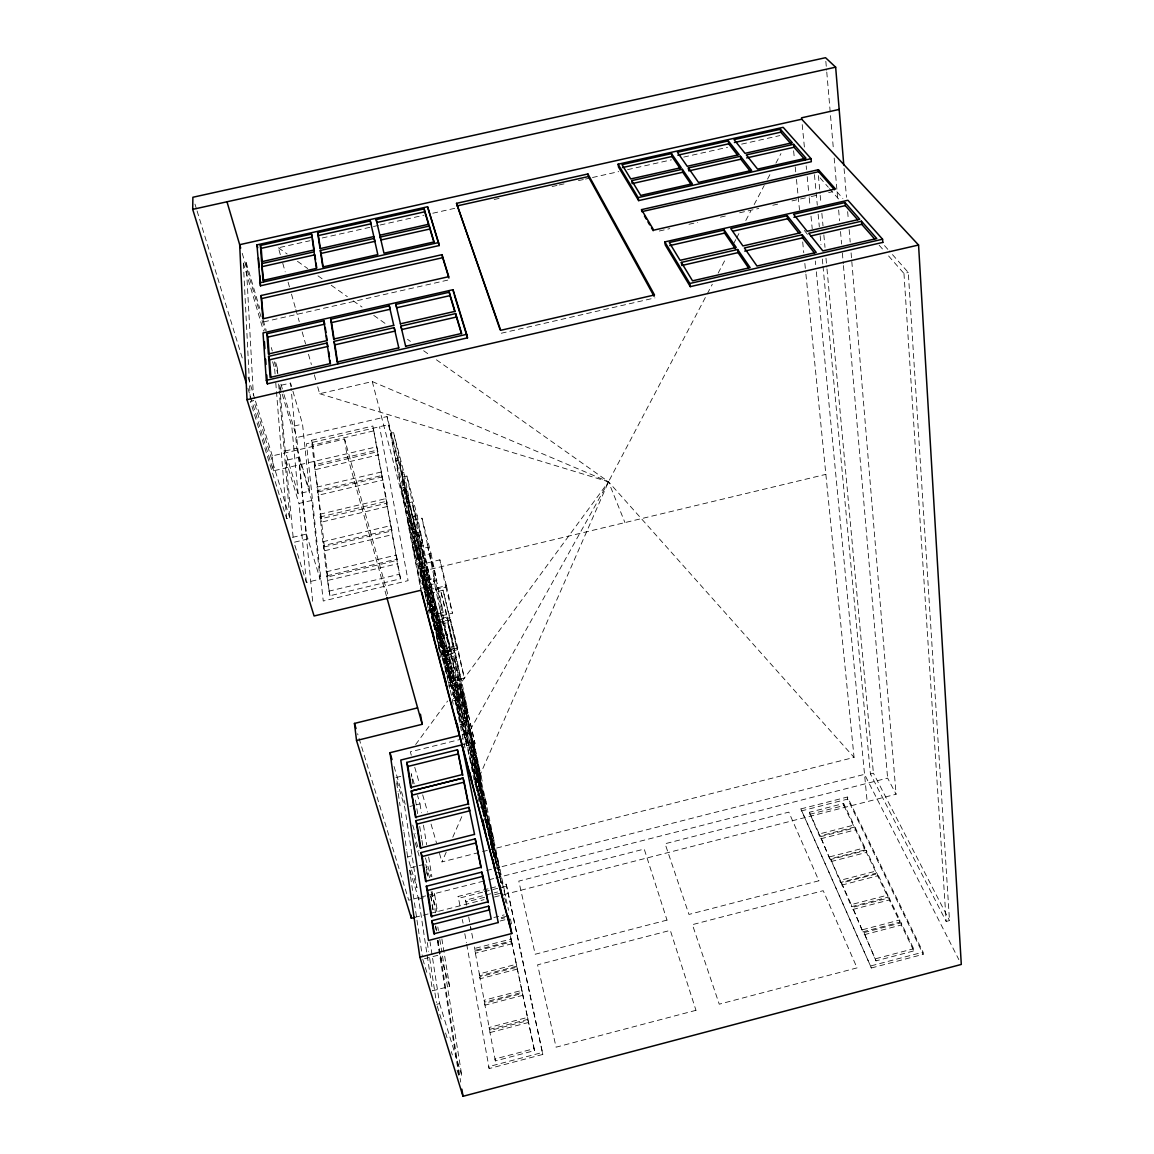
<?xml version="1.0" encoding="UTF-8"?>
<svg xmlns="http://www.w3.org/2000/svg" width="1154" height="1154" viewBox="0 0 1154 1154"><rect width="100%" height="100%" fill="white"/><g stroke="black" fill="none" stroke-linecap="round" stroke-linejoin="round"><path stroke-width="0.75" stroke-dasharray="5 3.75" d="M487.334 850.411L441.939 861.923L446.266 852.056M452.757 837.241L462.855 814.205M475.823 784.576L608.519 481.781L706.45 295.395M707.287 293.794L712.306 284.245M718.177 273.094L725.707 258.756M734.074 242.816L735.747 239.628M736.584 238.041L739.93 231.665M745.787 220.515L750.821 210.966M754.168 204.59L764.208 185.477M767.554 179.101L770.901 172.725M775.921 163.161L780.955 153.612M411.314 755.264L410.319 751.831L465.74 738.07L608.519 481.781L435.39 359.067M415.656 744.561L447.622 701.012M451.878 695.198L608.519 481.781L854.061 757.399L489.08 849.964M506.173 884.18L542.366 1052.491L488.632 1066.657L489.195 1068.561L542.87 1054.41L506.664 886.027L506.173 884.18L502.74 885.06M871.385 967.975L923.2 954.315L923.027 952.165L847.44 797.025L800.862 808.925L871.385 967.975L800.862 808.925M489.584 1029.397L528.013 1019.343L522.445 993.392L484.579 1003.259L489.584 1029.397L489.036 1027.507L527.493 1017.439L522.445 993.392M862.86 931.841L899.976 922.133L899.788 919.983L889.114 897.841L852.517 907.376L862.86 931.841L852.517 907.376M495.398 1060.915L489.613 1030.637L528.143 1020.54L534.576 1050.587L495.398 1060.915L494.85 1059.011L534.071 1048.683L528.143 1020.54M863.942 932.591L901.159 922.839L913.651 948.732L913.824 950.896L876.001 960.864L863.942 932.591L876.001 960.864M528.662 1022.444L490.161 1032.527L489.613 1030.637M864.173 934.726L901.346 924.989L913.824 950.896M823.004 266.185L870.419 773.945L946.179 921.44L949.497 920.575L908.285 272.488L889.258 250.966M875.785 958.714L913.651 948.732M871.169 965.826L923.027 952.165M436.702 1004.312L439.602 1003.562L430.038 941.779M516.934 967.182L521.81 990.406L484.016 1000.244L484.565 1002.134L522.315 992.296L516.934 967.182L479.718 976.832L484.565 1002.134M841.482 883.012L851.263 904.592L887.787 895.086L887.974 897.206L851.479 906.712L841.482 883.012L877.473 873.679L887.787 895.086M522.95 995.282L485.113 1005.148L484.579 1003.259M852.748 909.496L889.301 899.961L899.976 922.133M862.644 929.706L899.788 919.983M511.611 941.852L516.328 964.282L479.17 973.918L479.703 975.794L516.819 966.172L511.611 941.852L475.015 951.3L479.703 975.794M830.808 859.47L840.256 880.329L876.189 871.025L876.376 873.131L840.487 882.435L830.808 859.47L866.207 850.339L876.189 871.025M441.881 938.909L449.627 986.381L432.534 990.81L418.657 899.067L409.814 869.827M517.425 969.057L480.252 978.707L479.718 976.832M841.713 885.132L877.66 875.799L887.974 897.206M493.869 917.531L504.125 914.891M809.401 812.272L819.253 833.981L854.018 825.052L854.234 827.144L819.499 836.059L809.401 812.272L843.646 803.516L854.018 825.052M501.211 917.632L506.332 916.319M501.312 918.699L504.745 917.819M820.48 836.708L855.33 827.75L864.966 847.757L865.183 849.863L829.87 858.965L820.48 836.708L829.87 858.965M500.1 921.007L506.952 919.248M820.725 838.785L855.532 829.841L865.183 849.863M424.499 958.743L440.121 954.719L449.627 986.381M510.313 935.721L511.02 939.067L474.496 948.487L475.015 950.348L511.51 940.943L510.457 935.923M829.625 856.874L864.966 847.757M512.102 943.727L475.535 953.175L475.015 951.3M831.039 861.576L866.423 852.431L876.376 873.131M497.302 872.554L499.163 872.078L502.466 887.628M419.19 897.538L408.732 900.207L357.61 733.728M420.921 897.091L426.158 895.764M427.889 895.316L487.103 880.228M488.834 879.781L494.071 878.454M495.802 878.006L887.614 778.099L896.095 794.24L501.442 895.216M418.657 899.067L425.076 897.423M431.509 895.778L434.726 894.97L433.702 891.523M459.912 905.385L458.109 896.456L489.007 888.566M490.724 888.118L495.874 886.806M482.646 892.157L458.643 898.302L458.109 896.456M484.363 891.725L506.664 886.027M801.121 810.988L847.642 799.102L923.2 954.315M466.519 905.198L465.596 900.163L484.103 895.417M485.791 894.999L497.576 891.984M484.608 897.278L466.115 902.01L465.596 900.163M494.705 894.696L499.74 893.398M809.661 814.335L843.862 805.593L854.234 827.144M414.762 917.387L428.451 913.881M430.168 913.449L484.031 899.658M494.475 896.99L499.711 895.648M396.889 780.926L404.823 807.713L416.94 887.743L407.622 856.874L412.512 855.633M489.339 836.664L491.921 836.015L480.021 779.7L473.212 753.605L470.904 754.182L477.568 786.047L492.008 841.035L494.042 840.516L487.147 808.103L480.511 782.7L478.506 783.205L485.156 808.608L487.147 808.103M488.488 839.131L491.344 838.395L496.783 864.072M490.161 839.319L492.268 838.785L485.286 812.2L478.737 780.796L474.885 781.748L477.713 795.308M485.805 823.22L483.613 814.897L484.521 814.681L491.503 841.28L490.609 841.511L486.238 824.879M490.94 842.319L492.902 841.814L480.569 789.812L478.477 790.331L485.776 822.701M493.277 844.036L491.402 844.497L498.211 870.39L500.071 869.914L493.277 844.036L508.611 910.333M494.835 844.916L492.931 845.406L486.18 819.715L488.113 819.225L494.835 844.916L499.682 867.678L497.749 868.183L500.793 882.55M423.951 864.389L409.295 868.111L410.319 875.107M486.627 870.52L491.849 869.193M493.595 868.746L864.534 774.334L958.859 959.652M870.419 773.945L873.419 773.18L949.497 920.575M480.165 807.151L484.103 806.17L491.921 836.015M473.616 748.657L486.916 805.506L484.622 806.083L477.972 780.71L480.295 780.133L473.616 748.657L471.351 749.22M482.228 809.185L485.589 808.334L480.857 785.975L473.198 756.62L469.837 757.457L482.228 809.185L469.837 757.457M483.757 816.469L482.675 811.349L486.483 810.396M483.165 812.733L486.829 811.825L478.737 780.796M493.883 857.033L485.401 816.744L487.478 816.21M477.338 771.651L479.617 771.088L473.328 741.604L471.106 742.166L497.013 864.678M480.151 773.771L477.9 774.32L470.789 746.58L473.097 746.003L466.894 716.793L475.39 749.35L482.184 781.128L476.645 782.513L468.957 753.216L462.408 721.726L467.875 720.37M459.97 687.395L474.005 747.1L469.476 748.225L461.903 719.274L455.498 688.505L459.97 687.395L467.384 716.014L480.381 776.974L477.208 777.767L470.385 751.716L457.272 689.039L459.811 688.404L472.606 743.046L470.039 743.681M474.438 779.614L477.857 778.748L473.198 756.62M480.021 779.7L477.727 780.263L470.904 754.182M477.568 786.047L479.949 785.441L473.212 753.605M477.54 786.812L480.857 785.975M409.886 806.444L414.95 805.175M416.623 804.756L419.998 803.905L417.575 795.524M462.466 734.737L469.361 733.021L387.052 416.565L296.737 437.568L312.864 603.499M462.018 744.835L471.366 742.512L388.624 424.614L306.488 443.756L323.25 601.032L408.083 580.65L379.565 426.72M443.266 655.371L454.171 652.702L447.752 622.54L437.121 625.122L443.266 655.371L466.952 745.571L475.03 743.551L454.373 652.948L445.011 655.284L451.301 685.938L457.402 684.437L446.987 634.512L436.789 636.979L446.656 674.484L456.695 672.032L446.987 634.512M476.645 782.513L469.995 750.706L475.39 749.35M470.385 751.716L473.602 750.908L466.995 719.764L463.865 720.543M468.957 753.216L474.568 751.817L466.404 713.864L450.969 653.828M395.894 777.58L401.015 776.296M453.32 698.473L461.86 696.367L456.695 672.032M453.508 700.565L459.393 699.122L449.512 661.184L443.525 662.641M446.713 654.808L452.974 685.173L459.927 711.729L467.702 709.811L461.138 679.187L453.551 681.048L440.381 624.17M468.322 712.22L458.83 714.629L452.426 683.601L445.011 655.284M449.021 657.347L453.825 656.179L467.283 713.302L462.422 714.499L456.378 685.635M466.404 713.864L463.894 714.485L485.271 815.373L487.334 814.854L494.042 840.516M469.476 748.225L462.97 717.11L467.384 716.014M468.062 716.634L459.883 718.653L453.464 687.582L461.441 685.62L475.03 743.551M465.913 717.298L463.317 717.932L470.587 746.321L473.688 745.542L466.995 719.764M461.903 719.274L466.49 718.149M460.013 724.712L464.528 723.587L454.517 685.274L448.401 686.774M442.054 657.073L446.165 656.063L441.246 632.118L430.211 589.824L424.73 591.136L426.735 601.22M442.472 659.064L446.685 658.04L434.986 613.293L430.211 589.824M443.352 660.578L452.022 658.458M446.237 672.421L441.924 651.173L432.187 614.058L436.385 634.96L446.237 672.421L454.503 670.402L440.424 612.067L429.389 614.649L428.394 609.615M453.017 678.48L460.417 676.662M451.935 681.206L464.341 678.163L457.777 647.957L450.637 620.015L438.39 622.972L444.521 652.904L451.935 681.206L432.216 592.781M448.776 682.807L461.124 679.663L454.344 648.274L441.924 651.173M452.426 683.601L458.311 682.158L464.86 713.143L457.402 684.437M452.974 685.173L460.835 683.24M449.007 657.333L454.95 685.865L461.124 684.466M446.425 585.655L452.455 613.192L436.962 616.957L431.307 589.305L446.425 585.655L439.862 559.849L419.508 564.811L430.456 606.557L435.621 605.302L429.548 575.788L418.873 534.663L413.767 535.889L419.508 564.811M443.598 649.327L437.481 619.453L447.42 617.029L440.698 590.848L453.796 646.831L443.598 649.327L436.645 622.771L430.644 593.271L443.049 590.17L464.341 678.163M437.885 620.477L450.089 617.707M436.645 622.771L446.959 620.275M441.088 630.041L435.447 631.411L431.264 610.538L420.287 568.72L425.913 567.379L436.789 609.211L441.088 630.041L430.067 587.775L425.913 567.379M441.246 632.118L435.851 633.431L439.645 652.27M436.385 634.96L444.766 632.926M437.395 639.547L440.309 638.84L435.505 615.226L431.207 616.265M441.102 647.106L449.238 645.129L442.92 615.053L433.471 578.515L425.422 580.448L431.38 610.062L441.102 647.106L434.986 616.972L425.422 580.448M445.689 650.899L457.777 647.957M450.348 682.302L444.074 651.693L454.589 649.125L447.68 622.395L461.124 679.663M446.18 652.284L453.652 650.452M444.521 652.904L457.071 649.846M431.033 553.574L436.76 580.693L428.047 582.784L422.537 555.608L431.033 553.574L421.946 518.189L413.32 520.238L434.51 614.635L443.28 612.514L437.092 583.188L427.846 547.227L419.162 549.304L424.961 578.154L434.51 614.635M423.244 585.02L419.205 564.623L408.127 522.43L411.675 521.594L415.642 541.5L412.021 542.366L423.244 585.02L426.792 584.169L422.696 563.787L410.752 517.814L405.141 489.657L401.866 490.421L412.714 531.864L418.426 560.729L421.758 559.935L415.945 531.085L404.607 487.493L399.169 460.1L396.067 460.821M428.552 585.237L437.092 583.188M425.97 598.724L423.633 586.997L427.398 586.088L415.642 541.5M435 629.709L424.34 589.16L430.067 587.775M437.481 619.453L430.139 590.805L445.79 587.025L439.862 559.849M428.293 610.452L432.13 609.528L427.398 586.088M431.38 610.062L439.645 608.071L433.471 578.515M431.264 610.538L436.789 609.211M429.894 612.125L432.317 611.533L420.965 568.273L417.272 569.167M434.986 616.972L442.92 615.053M424.066 574.706L418.282 545.9L422.927 544.789L412.454 504.37L407.723 505.481L413.32 533.653L424.066 574.706L428.841 573.552L422.927 544.789M418.686 546.895L427.528 544.789L421.946 518.189M326.279 571.807L395.894 555.161L391.321 529.484L323.336 545.654L326.279 571.807L327.808 576.928L397.293 560.31L391.321 529.484M326.856 575.846L396.673 559.142L400.597 578.789L329.943 595.752L326.856 575.846L329.943 595.752M307.916 538.976L293.953 542.293L306.358 582.453L320.105 579.164L311.768 500.447L298.944 457.33L285.961 460.359L293.448 540.663M328.198 580.332L397.885 563.642M419.205 564.623L422.696 563.787M423.633 586.997L412.396 544.299L416.233 543.375L420.806 566.311L416.897 567.249L422.292 588.194M328.587 591.237L399.371 574.245L396.673 559.142M422.018 571.302L825.86 474.366M430.456 606.557L424.528 576.986L429.548 575.788M424.961 578.154L433.875 576.019L427.846 547.227M292.438 537.389L306.43 534.071L298.944 457.33M417.2 515.751L412.454 516.891L417.791 543.491L422.667 542.337L417.2 515.751L406.929 475.996L402.097 477.136L407.261 503.13L418.282 545.9M410.752 517.814L407.376 518.622L418.426 560.729M322.875 541.745L390.615 525.647L386.287 501.326L320.091 516.978L322.875 541.745L324.418 546.909L392.028 530.84L386.287 501.326M404.607 487.493L401.433 488.243L412.267 529.628L415.397 528.878L393.586 432.577L390.672 433.255L421.138 588.958M327.808 576.928L324.851 550.703L392.692 534.547M412.714 531.864L415.945 531.085M413.32 533.653L418.166 532.484L412.454 504.37M318.201 491.965L382.363 476.862L377.17 450.132L314.292 464.846L318.201 491.965L314.292 464.846M403.958 472.577L401.087 473.241L406.222 499.177L409.165 498.485L403.958 472.577L393.586 432.577M321.23 518.723L318.562 495.167L382.926 480.021L381.729 475.549L317.249 490.71L321.23 518.723L387.066 503.158L382.926 480.021M306.358 582.453L299.001 503.461L311.768 500.447M289.769 517.901L253.664 400.568L250.389 401.332L286.639 518.636L289.769 517.901L279.239 391.177M319.889 514.208L385.854 498.629L381.729 475.549M412.267 529.628L406.698 501.528L409.742 500.807M324.418 546.909L321.605 522.084L387.657 506.447M407.261 503.13L412.223 501.961L406.929 475.996M247.894 388.278L273.354 470.861L376.579 446.858L372.857 426.014L311.522 440.294L313.902 461.513L315.302 466.317L377.863 451.676L372.857 426.014M315.677 469.577L378.44 454.878M398.606 457.835L395.62 458.542L406.698 501.528M316.787 487.161L381.08 472.058L377.17 450.132M280.422 394.423L285.182 450.983L298.107 493.825L309.56 491.142L302.536 424.109L292.049 388.206M298.107 493.825L291.832 426.591L302.536 424.109M285.182 450.983L296.823 448.271L291.053 388.364M315.302 466.317L312.893 445.04L374.127 430.774M273.354 470.861L272.301 455.902L344.599 439.054L387.946 594.901M280.278 392.663L279.686 385.58L290.548 383.085L291.544 386.503M317.696 386.85L319.644 393.716L372.266 381.57L608.519 481.781L624.949 522.589M888.609 255.972L903.971 273.484L908.285 272.488M275.07 373.939L274.638 368.588L277.321 367.967L275.301 361.159M501.298 333.232L654.953 297.891M659.309 231.016L669.782 228.636M688.981 224.28L697.723 222.304M720.413 217.154L727.395 215.567M739.613 212.798L758.827 208.441M772.791 205.268L778.027 204.07M791.99 200.911L809.459 196.945M811.204 196.555L816.441 195.358M828.659 192.588L832.149 191.795M263.689 321.894L449.44 279.73M280.335 254.659L278.388 247.778L309.964 240.724M322.255 237.969L378.397 225.405M380.156 225.016L424.023 215.192M432.793 213.23L455.599 208.138M494.215 199.498L499.466 198.315M552.117 186.544L557.382 185.361M559.127 184.972L564.393 183.789M578.428 180.644L583.693 179.476M585.453 179.072L590.718 177.904M592.464 177.514L618.789 171.614M627.56 169.652L671.426 159.843M683.716 157.088L727.568 147.279M741.618 144.135L779.888 135.581M250.303 399.529L243.335 263.011L246.119 262.391L259.708 308.378M319.644 393.716L608.519 481.781M278.388 247.778L287.187 254.024M297.458 261.309L307.729 268.579M317.999 275.864L322.399 278.979M331.212 285.226L347.354 296.665M353.211 300.819L362.024 307.065M373.752 315.388L386.965 324.736M407.506 339.305L410.435 341.382M423.648 350.744L429.519 354.898M836.924 191.766L842.882 198.488M884.498 245.586L888.075 249.61M820.032 177.831L828.312 187.265M829.495 188.607L838.944 199.382M879.146 245.196L883.877 250.577M804.352 230.439L807.483 234.377M422.768 959.19L427.903 975.837M437.222 1005.999L441.924 1021.189M445.574 1033.003L447.651 1039.754M451.301 1051.568L452.354 1054.944M457.042 1070.133L459.133 1076.884L437.265 940.063M194.983 204.114L196.555 209.249M197.089 210.966L242.326 358.274M248.11 377.113L254.947 399.385M255.467 401.087L272.301 455.902M439.602 1003.562L461.917 1076.148L442.112 953.608M285.961 460.359L299.001 503.461M306.43 534.071L320.105 579.164M296.823 448.271L309.56 491.142M323.336 545.654L324.851 550.703M412.714 825.081L415.224 833.577M426.764 872.684L427.773 876.074M263.227 320.293L266.242 330.506M271.277 347.542L272.286 350.946M242.225 253.303L265.146 330.794M274.32 361.793L277.883 373.853M280.941 384.181L283.495 392.793M283.999 394.524L296.737 437.568M394.048 766.472L405.242 804.309M413.897 833.549L418.974 850.743M431.12 891.782L437.005 911.689M320.091 516.978L321.605 522.084M243.335 263.011L263.53 331.126M272.618 361.765L274.638 368.588M279.686 385.58L281.706 392.418M282.211 394.134L291.832 426.591M415.209 842.723L419.739 858.013M425.437 857.898L430.99 876.78M317.249 490.71L318.562 495.167M429.649 877.747L425.581 863.971L426.158 867.534M311.522 440.294L312.893 445.04M414.185 783.797L411.271 773.743L411.834 777.262M414.762 767.309L419.219 782.787M422.667 794.832L427.615 812.041M431.062 824.071L436.5 842.997M439.472 853.325L441.939 861.923M470.991 928.48L470.471 926.619L473.169 940.265M282.759 263.242L285.182 271.825M288.096 282.124L289.553 287.274M291.486 294.14L295.381 307.873M295.857 309.589L299.261 321.605M302.175 331.919L305.565 343.935M308.479 354.235L311.392 364.534M314.306 374.834L315.763 379.983M386.402 595.94L346.748 453.695L344.599 439.054M395.894 555.161L397.293 560.31M399.371 574.245L400.597 578.789M534.071 1048.683L534.576 1050.587M385.854 498.629L387.066 503.158M390.615 525.647L392.028 530.84M521.81 990.406L522.315 992.296M376.579 446.858L377.863 451.676M527.493 1017.439L528.013 1019.343M381.08 472.058L382.363 476.862M542.366 1052.491L542.87 1054.41M511.02 939.067L511.51 940.943M516.328 964.282L516.819 966.172M486.223 824.36L496.84 864.735M424.73 591.136L434.971 630.041M474.885 781.748L482.675 811.349M490.349 842.016L496.97 867.144L491.503 841.28M493.046 852.532L490.407 842.463L491.128 845.896M493.494 854.205L494.374 857.552M504.659 898L505.957 902.918M454.95 685.865L462.97 717.11M477.857 778.748L485.589 808.334M413.767 535.889L424.528 576.986M437.121 625.122L444.074 651.693M453.464 687.582L460.432 714.167L466.952 745.571M462.408 721.726L469.995 750.706M440.309 638.84L451.647 682.101L446.685 658.04M420.806 566.311L432.13 609.528M372.266 381.57L465.74 738.07M492.902 841.814L499.682 867.678M456.681 707.344L467.832 749.797L475.102 784.835M478.477 790.331L485.401 816.744M418.166 532.484L428.841 573.552M473.097 746.003L482.184 781.128M473.602 750.908L480.381 776.974M480.295 780.133L486.916 805.506M427.528 544.789L436.76 580.693M433.875 576.019L443.28 612.514M467.283 713.302L453.825 656.179M412.223 501.961L422.667 542.337M439.645 608.071L449.238 645.129M440.424 612.067L450.046 649.197M445.79 587.025L452.455 613.192M443.049 590.17L456.147 645.692L445.17 648.375L439.371 620.304M447.42 617.029L453.796 646.831M500.071 869.914L505.611 895.98M510.472 919.031L511.583 924.253M469.361 733.021L501.038 882.709M483.512 808.55L488.863 833.996M484.521 814.681L489.902 840.343M478.059 796.996L479.112 802.073M447.117 650.048L459.927 711.729M465.033 747.965L455.642 703.406L444.102 659.453L451.878 697.636M418.873 534.663L430.139 590.805M452.224 699.382L453.291 704.589M447.016 676.23L449.497 688.433M432.317 611.533L437.063 635.118L425.566 591.353L420.965 568.273M437.135 638.696L440.237 654.145M439.991 653.986L440.669 657.405M420.287 568.72L424.34 589.16M427.067 602.893L428.062 607.927M387.052 416.565L420.979 590.242M468.683 916.954L469.923 923.676M474.409 946.987L475.015 950.348M462.249 919.507L463.086 923.128M464.788 933.687L466.591 942.63M466.692 944.318L489.195 1068.561M419.998 803.905L421.441 812.762M423.475 825.168L426.648 844.67M428.668 857.061L431.856 876.564M434.726 894.97L437.294 910.78M432.072 891.451L435.52 912.771M437.813 926.965L438.39 930.528M439.818 939.399L441.823 951.834M412.108 779.008L412.959 784.273M415.483 800.083L417.734 814.133M419.71 826.408L421.672 838.698M421.96 840.458L422.797 845.723M430.86 895.792L432 902.89M432.288 904.664L433.428 911.761M435.693 925.955L436.544 931.278M437.972 940.149L460.72 1082.106M426.446 869.308L427.586 876.434M430.716 896.009L431.856 903.12M432.144 904.895L433.284 912.021M435.563 926.258L436.125 929.807M437.842 940.481L439.544 951.17M427.268 942.501L428.61 951.329M429.692 958.397L436.443 1002.552M396.673 782.859L397.986 791.673M398.245 793.433L399.284 800.487M399.544 802.246L400.063 805.766M401.102 812.82L403.712 830.447M403.972 832.207L406.583 849.82M406.843 851.594L407.622 856.874M410.579 876.867L422.249 955.7M819.253 833.981L819.499 836.059M840.256 880.329L840.487 882.435M851.263 904.592L851.479 906.712M843.646 803.516L843.862 805.593M847.44 797.025L847.642 799.102M855.33 827.75L855.532 829.841M793.606 150.785L794.327 157.925M795.221 166.868L795.755 172.234M796.462 179.375L799.491 209.768M802.694 241.951L803.761 252.683M804.843 263.4L805.723 272.344M805.91 274.133L854.061 757.399M866.207 850.339L866.423 852.431M802.218 124.618L804.468 147.943M806.184 165.887L806.531 169.479M807.209 176.663L808.593 191.016M809.286 198.2L809.964 205.383M811.002 216.144L812.214 228.708M815.301 261.02L815.647 264.612M816.34 271.781L867.159 801.655M290.548 383.085L290.895 386.604M877.473 873.679L877.66 875.799M814.45 174.687L815.965 190.828M816.138 192.631L817.306 205.181M818.143 214.154L819.311 226.718M820.148 235.69L820.984 244.662M822.326 259.015L822.831 264.396M818.388 175.624L820.047 193.569M820.205 195.372L820.869 202.541M821.864 213.317L823.018 225.867M823.841 234.839L825.009 247.403M825.99 258.179L826.827 267.151M826.985 268.94L873.419 773.18M889.114 897.841L889.301 899.961M901.159 922.839L901.346 924.989M825.831 61.277L826.61 70.25M826.769 72.038L833.404 149.097M834.183 158.055L837.891 201.07M838.655 210.028L839.578 220.775M840.516 231.521L841.598 244.071M842.362 253.029L843.285 263.79M843.444 265.579L887.614 778.099M844.079 168.585L846.473 197.276M847.656 211.615L848.262 218.784M849.156 229.545L850.195 242.095M851.089 252.841L896.095 794.24M277.321 367.967L277.753 373.319M278.648 384.037L279.095 389.388M275.777 382.868L286.639 518.636M903.971 273.484L946.179 921.44M246.119 262.391L253.375 395.187M695.977 1010.313L556.084 1047.183L537.591 964.816L670.315 930.369L695.977 1010.313M857.047 967.874L719.245 1004.182L692.4 924.642L823.235 890.686L857.047 967.874M667.012 920.113L535.211 954.243L518.795 881.093L644.221 849.07L667.012 920.113M818.893 880.776L688.952 914.43L665.093 843.733L788.831 812.127L818.893 880.776"/><path stroke-width="1.5" d="M246.292 383.128L192.704 209.364L192.877 197.262L825.528 57.7L835.655 67.177L843.79 165.008M459.003 735.588L389.98 752.711L419.868 957.214L462.999 1096.3L961.296 964.441L918.555 245.023L801.713 119.223L801.568 117.823L839.16 109.428M419.868 957.214L511.785 933.528L508.077 916.002M431.827 917.113L427.6 890.441L482.992 876.333L481.838 872.092L426.345 886.229L431.12 916.406L487.796 901.894L481.838 872.092M417.546 707.892L354.451 723.428L356.528 740.522L411.343 918.267L414.762 917.387M501.961 895.446L502.928 895.187M488.647 906.164L491.215 919.06L433.861 933.788L431.798 920.733L488.647 906.164L489.642 909.857L432.894 924.397L434.452 934.206M475.217 838.871L480.886 867.26L425.566 881.324L421.022 852.575L475.217 838.871L481.29 867.909M426.215 881.916L422.191 856.528L476.285 842.824M495.802 868.183L494.821 868.428L493.018 859.86M474.323 834.414L420.301 848.06L415.974 820.638L468.928 807.324L469.851 810.786L416.983 824.086L420.792 848.103M412.468 795.077L464.182 782.138L463.086 778.084L411.286 790.98L415.44 817.248L468.264 803.977L463.086 778.041L411.286 791.038L416.075 817.825M457.446 749.811L462.393 774.579L410.723 787.49L406.756 762.419L457.446 749.811L462.826 775.358M411.387 788.211L407.925 766.444L458.527 753.851M356.528 740.522L422.205 724.294L420.431 714.196M511.785 933.528L420.979 590.242L314.09 615.991L247.028 399.702L918.555 245.023M393.658 325.356L333.665 339.074L330.664 319.225L389.302 305.882L390.139 309.258L331.573 322.586L334.083 339.175M400.38 323.827L454.993 311.349L449.238 292.236L395.865 304.382L400.481 324.014M327.044 342.983L330.001 363.669L270.123 377.416L268.565 356.355L327.044 342.983L327.981 346.416L269.589 359.788L270.901 377.372M398.707 347.888L337.127 362.024L334.011 341.396L394.178 327.649L395.029 331.083L334.948 344.83L337.819 363.798M405.689 346.431L400.914 326.106L455.657 313.585L461.643 333.448L405.602 346.301M681.35 262.391L737.651 249.524L750.129 267.613L692.544 280.84L681.35 262.391L681.798 265.492L738.026 252.625L748.585 267.973M802.275 234.738L744.359 247.98L756.995 266.04L816.224 252.437L802.275 234.738L802.593 237.854L814.392 252.87M861.49 221.207L808.766 233.267L822.86 250.908L876.766 238.532L861.49 221.207L861.735 224.323L874.66 239.037M461.427 333.636L456.436 317.033L401.765 329.539L400.914 326.106M744.719 251.096L802.593 237.854M810.829 235.964L861.735 224.323M266.329 380.344L466.706 334.328L467.485 337.848L267.382 383.835L266.329 380.344L263.025 332.929L453.017 289.712L466.706 334.328M882.565 239.224L847.93 200.262L664.819 241.922L689.832 283.48L882.565 239.224L882.868 242.484M664.819 241.922L665.267 244.951L690.28 286.639L882.781 242.398M323.87 320.769L326.712 340.661L268.392 353.989L266.891 333.737L323.87 320.769L324.793 324.13L267.887 337.098L269.156 354.018M724.207 230.05L669.306 242.542L680.081 260.314L736.238 247.475L724.207 230.05L724.597 233.094L735.617 249.12M787.273 215.697L730.756 228.564L742.931 245.946L800.703 232.747L787.273 215.697L787.591 218.755L798.943 233.223M845.031 202.556L793.591 214.269L807.18 231.276L859.759 219.26L845.031 202.556L845.291 205.614L857.739 219.779M454.806 311.594L450.002 295.626L396.702 307.757L395.865 304.382M669.738 245.586L724.597 233.094M732.848 231.218L787.591 218.755M793.909 217.313L845.291 205.614M259.592 282.845L438.534 242.556L439.212 245.542L260.458 285.817L256.938 244.893L427.571 206.768L438.534 242.556M618.097 164.214L638.191 197.608L811.046 158.675L811.334 161.704L638.652 200.608L618.558 167.114L618.097 164.214L783.177 127.329L811.046 158.675M261.136 295.511L442.011 254.673L448.747 276.671L262.795 318.85L261.136 295.511L263.458 318.547M641.523 209.639L818.417 169.71L835.467 188.953L653.755 230.165L641.523 209.639L641.826 211.644L818.604 171.715L834.501 189.718M262.016 298.497L442.689 257.688L448.92 278.042M801.713 119.223L239.671 244.691L247.028 399.702M311.522 234.046L313.801 250.029L261.597 261.727L260.386 245.47L311.522 234.046L312.301 236.916L261.222 248.341L262.319 263.011M373.781 236.57L320.033 248.629L317.624 232.675L370.275 220.919L370.982 223.804L318.389 235.56L320.278 247.995M380.113 236.411L376.175 219.592L424.124 208.888L428.754 224.251L379.81 235.228M671.513 153.597L622.049 164.647L630.733 178.957L681.206 167.647L671.513 153.597L671.931 156.511L680.644 169.191M728.347 140.903L677.412 152.285L687.221 166.291L739.195 154.65L728.347 140.903L728.708 143.817L737.377 154.852M780.45 129.262L734.059 139.62L745.008 153.338L792.336 142.735L780.45 129.262L780.753 132.176L791.442 144.337M456.522 203.335L587.905 173.965L654.506 294.962L500.692 330.318L456.522 203.335L500.129 329.828M428.899 225.477L424.787 211.773L376.882 222.477L376.175 219.592M622.511 167.561L671.931 156.511M677.816 155.184L728.708 143.817M734.406 142.533L780.753 132.176M457.085 205.917L588.352 176.562L654.087 296.318M261.742 263.631L314.076 251.889L316.427 268.406L262.982 280.436L261.742 263.631L263.718 281.72M374.184 238.402L377.82 254.587L322.803 266.978L320.307 250.49L374.184 238.402L374.92 241.33L321.1 253.418L323.106 266.632M380.229 237.046L429.288 226.054L434.077 241.922L383.979 253.202L380.229 237.046L380.95 239.989L429.966 228.982L434.265 243.321M631.757 180.63L682.346 169.292L692.357 183.789L640.73 195.415L631.757 180.63L632.204 183.587L682.75 172.249L691.751 185.347M688.375 167.936L740.464 156.252L751.658 170.446L698.502 182.404L688.375 167.936L688.779 170.893L740.81 159.209L749.956 170.864M793.721 144.308L746.292 154.939L757.601 169.104L805.997 158.213L793.721 144.308L794.024 147.265L805.175 159.959M262.593 266.545L314.869 254.818L315.576 259.78M746.638 157.91L794.024 147.265M192.704 209.364L835.655 67.177M644.451 216.043L646.197 218.986M647.942 221.929L649.702 224.857M651.447 227.8L653.193 230.742M439.212 245.542L427.571 206.768M454.301 294.818L467.514 337.949M354.451 723.428L356.038 728.578M431.798 920.733L432.894 924.397M426.345 886.229L427.6 890.441M268.565 356.355L269.589 359.788M421.022 852.575L422.191 856.528M266.891 333.737L267.887 337.098M226.977 201.777L240.696 248.124M389.98 752.711L392.014 759.592M415.974 820.638L416.983 824.086M256.938 244.893L257.76 247.764M406.756 762.419L407.925 766.444M260.386 245.47L261.222 248.341M386.893 597.671L422.205 724.294M334.011 341.396L334.948 344.83M330.664 319.225L331.573 322.586M320.307 250.49L321.1 253.418M317.624 232.675L318.389 235.56M421.787 592.262L445.92 683.514L443.497 671.455M446.237 684.726L509.707 924.729L507.861 916.031M429.288 226.054L429.966 228.982M424.124 208.888L424.787 211.773M455.657 313.585L456.436 317.033M442.011 254.673L442.689 257.688M449.238 292.236L450.002 295.626M453.017 289.712L453.782 293.102M370.275 220.919L374.112 237.753M389.302 305.882L393.788 325.543M394.178 327.649L398.822 348.003M499.783 885.075L502.394 896.745M492.787 859.672L493.854 864.822M482.733 819.455L485.906 834.731M482.372 819.874L483.829 826.884M469.779 772.185L472.303 783.277M457.157 723.601L459.263 733.987M455.945 720.197L457.013 725.448M445.487 680.254L446.872 687.149M464.182 782.138L468.668 804.612M483.338 878.093L488.243 902.659M468.928 807.324L474.582 834.501M432.808 631.815L434.481 640.254M432.692 632.637L433.356 636.013M587.905 173.965L588.352 176.562M461.86 1089.203L462.999 1096.3M638.191 197.608L638.652 200.608M410.867 914.978L411.343 918.267M312.561 238.705L314.335 251.168M316.052 263.098L316.759 268.06M325.269 327.462L325.991 332.453M326.467 335.771L327.173 340.762M328.731 351.609L329.467 356.788M329.972 360.25L330.462 363.698M689.832 283.48L690.28 286.639M682.346 169.292L682.75 172.249M737.651 249.524L738.026 252.625M740.464 156.252L740.81 159.209M818.417 169.71L818.604 171.715M258.496 258.135L259.116 266.79M259.722 275.431L260.458 285.817M264.396 341.57L264.901 348.623M265.636 359.182L266.011 364.462M266.762 375.021L267.396 383.936M498.239 922.536L428.509 940.467L400.77 760.053L462.018 744.835L498.239 922.536"/></g></svg>
